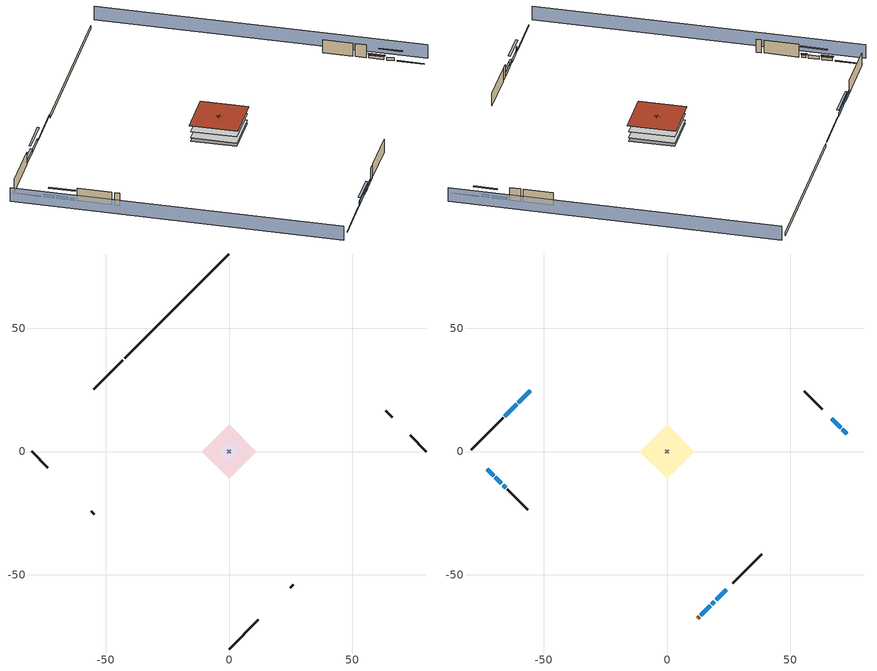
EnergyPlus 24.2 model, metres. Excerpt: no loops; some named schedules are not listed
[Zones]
crawlspace - vented
 floor foundation (Slab2 construction): -11.09,0 0,11.09 11.09,0 0,-11.09 z-0.91
 wall outside (RimJoist1 construction): -43.03,37.06 -54.82,25.27 z0.3:0.61
 wall outside (RimJoist2 construction): 80.09,0 73.54,6.55 z0.3:0.61
 wall outside (RimJoist3 construction): 0,-80.09 11.79,-68.3 z0.3:0.61
 wall outside (RimJoist4 construction): -80.09,0 -73.54,-6.55 z0.3:0.61
 wall foundation (FoundationWall1 construction): 0,80.09 -42.37,37.72 z-0.91:0.3
garage
 floor foundation (Slab1 construction): -3.66,0 0,3.66 3.66,0 0,-3.66 z0
 wall outside (Wall1 construction): 66.11,13.98 63.52,16.57 z0.3:5.18
 wall outside (Wall2 construction): 24.76,-55.33 26.05,-54.04 z0.3:5.18
 wall outside (Wall9 construction): -55.84,-24.25 -54.55,-25.54 z0.3:5.18
 wall to conditioned space (Wall5 construction Reversed): 0.65,0.65 -0.65,-0.65 z0.3:5.18
 wall to conditioned space (Wall6 construction Reversed): -0.65,0.65 0.65,-0.65 z0.3:5.18
conditioned space
 floor to crawlspace - vented (Floor1 construction): -11.09,0 0,11.09 11.09,0 0,-11.09 z0.3
 floor to garage (Floor2 construction): -3.66,0 0,3.66 3.66,0 0,-3.66 z0.3
 floor adiabatic (AdiabaticFloorConstruction): -11.09,0 0,11.09 11.09,0 0,-11.09 z2.74
 wall outside (AdiabaticWallConstruction 1): 12.45,-67.64 13.09,-67 z0.3:2.34
 wall outside (AdiabaticWallConstruction): -55.48,24.62 -60.3,19.79 / -60.96,19.13 -65.79,14.3 / 72.88,7.21 71.02,9.08 z0.3:1.46; -72.88,-7.21 -70.33,-9.76 / -69.68,-10.41 -67.13,-12.96 z0.3:1.52; 70.36,9.73 66.76,13.33 / 19.87,-60.22 24.1,-55.99 z0.3:1.43; 13.75,-66.34 17.53,-62.56 z0.3:1.49; 18.19,-61.9 19.22,-60.87 / -66.47,-13.62 -65.47,-14.62 z0.3:1.25
 wall outside (Wall3 construction): -66.44,13.65 -79.43,0.66 z0.3:5.18
 wall outside (Wall4 construction): 62.86,17.23 55.65,24.44 z0.3:5.18
 wall outside (Wall7 construction): 26.71,-53.38 38.33,-41.76 z0.3:5.18
 wall outside (Wall8 construction): -64.81,-15.28 -56.5,-23.59 z0.3:5.18
 window (WindowConstruction): -55.48,24.61 -60.3,19.79 z0.3:1.46
 window (WindowConstruction 9): -72.88,-7.21 -70.33,-9.76 z0.3:1.52
 window (WindowConstruction 1): -60.96,19.13 -65.79,14.3 z0.3:1.46
 window (WindowConstruction 2): 72.88,7.21 71.02,9.07 z0.3:1.46
 window (WindowConstruction 3): 70.36,9.73 66.76,13.33 z0.3:1.43
 window (WindowConstruction 4): 13.75,-66.34 17.53,-62.56 z0.3:1.49
 window (WindowConstruction 5): 18.19,-61.9 19.22,-60.88 z0.3:1.25
 window (WindowConstruction 6): 19.87,-60.22 24.1,-55.99 z0.3:1.43
 window (WindowConstruction 7): -69.68,-10.41 -67.13,-12.96 z0.3:1.52
 window (WindowConstruction 8): -66.47,-13.62 -65.47,-14.62 z0.3:1.25
 door (Door): 12.45,-67.64 13.09,-67 z0.3:2.34
 ceiling adiabatic (AdiabaticFloorConstruction): 0,-11.09 11.09,0 0,11.09 -11.09,0 z2.74
 roof outside (Roof1 construction): 0,11.68 -11.68,0 0,-11.68 11.68,0 z5.18
shading: -83.32,-3.23 -3.23,-83.32 / 83.32,3.23 3.23,83.32 z0:5.18; -62.24,17.85 -53.54,26.55 -53.97,26.99 -62.67,18.28 z4.21; -70.12,-9.97 -73.1,-6.99 -73.53,-7.42 -70.55,-10.4 z1.83; -66,14.09 -60.74,19.35 -61.17,19.78 -66.43,14.52 z1.77; 69.08,11.01 74.82,5.27 75.25,5.7 69.51,11.45 z4.21; 66.55,13.54 70.57,9.52 71.01,9.95 66.98,13.97 z1.74; 19.47,-60.62 11.81,-68.28 12.24,-68.71 19.9,-61.05 z4.24; 19.43,-60.66 17.97,-62.12 18.4,-62.55 19.86,-61.09 z1.55; 24.32,-55.77 19.66,-60.43 20.09,-60.86 24.75,-56.2 z1.74; -65.19,-14.9 -71.62,-8.47 -72.05,-8.91 -65.62,-15.33 z4.27; -65.25,-14.84 -66.69,-13.4 -67.12,-13.84 -65.68,-15.27 z1.55
[Building]
Building 1: Terrain=Suburbs
[Site:Location]
Portland Intl Arpt_OR: Latitude {deg}=45.59; Longitude {deg}=-122.6; Time Zone {hr}=-8; Elevation {m}=33; Keep Site Location Information=Yes
[Site:GroundTemperature:Shallow]
10.2558, 8.96328, 8.85977, 9.47314, 11.9355, 14.3863, 16.5111, 17.8571, 17.9714, 16.8767, 14.8061, 12.4304
[Site:WaterMainsTemperature]
Calculation Method=Schedule; Temperature Schedule=mains temperature schedule
[Material] Roughness=Rough; Thermal Absorptance=0.9
Name | Thickness {m} | Conductivity {W/m-K} | Density {kg/m3} | Specific Heat {J/kg-K} | Solar Absorptance | Visible Absorptance
asphalt or fiberglass shingles | 0.00635 | 0.162714 | 1121.4 | 1465.45 | 0.85 | 0.85
concrete 4.0 in. | 0.1016 | 1.803125 | 2242.8 | 837.4 | 0.7 | 0.7
concrete 8.0 in. | 0.2032 | 1.803125 | 2242.8 | 837.4 | 0.7 | 0.7
door material | 0.04445 | 0.0612267 | 512.64 | 1214.23 | 0.7 | 0.7
floor covering | 0.0127 | 0.0433444 | 54.468 | 1339.84 | 0.6 | 0.6
floor rigid ins; wall rigid ins | 0.512978 | 0.029427 | 32.04 | 1214.23 | 0.7 | 0.7
floor stud and cavity | 0.1397 | 0.923637 | 92.3553 | 1139.71 | 0.7 | 0.7
floor stud and cavity 1 | 0.1397 | 1.75129 | 37.0049 | 1207.88 | 0.7 | 0.7
furniture material conditioned space 1; furniture material garage 1 | 0.1524 | 0.115458 | 640.8 | 1214.23 | 0.6 | 0.6
gypsum board | 0.0127 | 0.160291 | 801 | 837.4 | 0.6 | 0.6
osb sheathing 0.5 in.; osb sheathing 0.5 in. 1; osb sheathing 0.5 in. 2 | 0.0127 | 0.115458 | 512.64 | 1214.23 | 0.7 | 0.7
osb sheathing 0.75 in. | 0.01905 | 0.115458 | 512.64 | 1214.23 | 0.7 | 0.7
rim joist stud and cavity | 0.0508 | 0.178688 | 50.32683 | 1063.81 | 0.6 | 0.6
roof rigid ins | 0.103632 | 0.029427 | 32.04 | 1214.23 | 0.7 | 0.7
roof stud and cavity | 0.2032 | 0.0472382 | 78.34581 | 1123.46 | 0.7 | 0.7
soil 0.5 in. | 0.0127 | 1.3848 | 1842.3 | 418.7 | 0.7 | 0.7
wall stud and cavity | 0.1397 | 0.727959 | 139.0536 | 1170.24 | 0.6 | 0.6
wall stud and cavity 1 | 0.1397 | 0.550994 | 139.0536 | 1170.24 | 0.7 | 0.7
wall stud and cavity 2 | 0.1397 | 0.335416 | 139.0536 | 1170.24 | 0.7 | 0.7
wall stud and cavity 3 | 0.0889 | 0.380278 | 52.3479 | 1209.89 | 0.7 | 0.7
wall stud and cavity 4 | 0.0889 | 0.391764 | 83.0341 | 1211.67 | 0.7 | 0.7
wood siding | 0.0254 | 0.102417 | 544.68 | 1172.36 | 0.85 | 0.85
wood siding 1; wood siding 2 | 0.0254 | 0.102417 | 544.68 | 1172.36 | 0.7 | 0.7
[WindowMaterial:SimpleGlazingSystem]
WindowMaterial: U-Factor {W/m2-K}=2.78222; Solar Heat Gain Coefficient=0.56
[Construction]
AdiabaticFloorConstruction: floor stud and cavity 1, floor rigid ins, osb sheathing 0.75 in., floor covering
AdiabaticWallConstruction: wood siding 1, wall rigid ins, wall stud and cavity 3, gypsum board
AdiabaticWallConstruction 1: wood siding 2, wall rigid ins, wall stud and cavity 3, gypsum board
Door: door material
Floor1 construction; Floor2 construction: floor stud and cavity, osb sheathing 0.75 in., floor covering
FoundationWall1 construction: concrete 8.0 in.
furniture construction conditioned space 1: furniture material conditioned space 1
furniture construction garage 1: furniture material garage 1
PartitionWallConstruction: gypsum board, wall stud and cavity 4, gypsum board
RimJoist1 construction; RimJoist2 construction; RimJoist3 construction; RimJoist4 construction: wood siding, rim joist stud and cavity
Roof1 construction: asphalt or fiberglass shingles, roof rigid ins, osb sheathing 0.75 in., roof stud and cavity, gypsum board
Slab1 construction: concrete 4.0 in.
Slab2 construction: soil 0.5 in.
Wall1 construction; Wall2 construction: wood siding, osb sheathing 0.5 in., wall stud and cavity
Wall3 construction; Wall4 construction: wood siding, osb sheathing 0.5 in., wall stud and cavity 1, gypsum board
Wall5 construction Reversed: gypsum board, wall stud and cavity 2, osb sheathing 0.5 in. 1
Wall6 construction Reversed: gypsum board, wall stud and cavity 2, osb sheathing 0.5 in. 2
Wall7 construction; Wall8 construction: wood siding, osb sheathing 0.5 in. 1, wall stud and cavity 1, gypsum board
Wall9 construction: wood siding, osb sheathing 0.5 in. 1, wall stud and cavity
WindowConstruction; WindowConstruction 1; WindowConstruction 2; WindowConstruction 3; WindowConstruction 4; WindowConstruction 5; WindowConstruction 6; WindowConstruction 7; WindowConstruction 8; WindowConstruction 9: WindowMaterial
[Zone] Multiplier=1; Part of Total Floor Area=Yes
Name | Volume {m3}
conditioned space | 1265.65
crawlspace - vented | 300.102
garage | 65.242
[Space]
Name | Zone | Volume {m3}
conditioned space 1 | conditioned space | 1265.65
crawlspace - vented 1 | crawlspace - vented | 300.102
garage 1 | garage | 65.242
[SurfaceProperty:IncidentSolarMultiplier] Incident Solar Multiplier=1; Incident Solar Multiplier Schedule=trans schedule winter=0.85 summer=0.7
Window1; Window10; Window2; Window3; Window4; Window5; Window6; Window7; Window8; Window9
[InternalMass]
Name | Construction | Zone or ZoneList | Space or SpaceList | Surface Area {m2}
furniture mass conditioned space 1 | furniture construction conditioned space 1 | conditioned space | conditioned space 1 | 207.62
partition wall mass | PartitionWallConstruction | conditioned space | conditioned space 1 | 519.049
furniture mass garage 1 | furniture construction garage 1 | garage | garage 1 | 2.67561
[Lights] Design Level Calculation Method=LightingLevel; Return Air Fraction=0; Fraction Radiant=0.6; Fraction Visible=0.2; Fraction Replaceable=1
Name | Zone or ZoneList or Space or SpaceList | Schedule | Lighting Level {W}
interior lighting | conditioned space 1 | lighting_interior | 2866.44
garage lighting | garage 1 | lighting_garage | 54.2479
[People]
occupants: Zone or ZoneList or Space or SpaceList=conditioned space 1; Number of People Schedule=occupants; Number of People Calculation Method=People; Number of People=2; Fraction Radiant=0.314171; Sensible Heat Fraction=0.56303; Activity Level Schedule=occupants activity schedule; Carbon Dioxide Generation Rate {m3/s-W}=0; Enable ASHRAE 55 Comfort Warnings=No; Mean Radiant Temperature Calculation Type=EnclosureAveraged
[ElectricEquipment] Design Level Calculation Method=EquipmentLevel
Name | Zone or ZoneList or Space or SpaceList | Schedule | Design Level {W} | Fraction Latent | Fraction Radiant | Fraction Lost
ceiling fan | conditioned space 1 | ceiling_fan | 17.4143 | 0 | 0.558 | 0
clothes dryer | conditioned space 1 | clothes_dryer | 8165.74 | 0.015 | 0.081 | 0.85
clothes washer | conditioned space 1 | clothes_washer | 341.584 | 0.03 | 0.162 | 0.7
cooking range | conditioned space 1 | cooking_range | 2055.4 | 0.08 | 0.432 | 0.2
dishwasher | conditioned space 1 | dishwasher | 965.15 | 0.3 | 0.18 | 0.4
fridge | conditioned space 1 | fridge schedule | 45.9075 | 0 | 0.6 | 0
mech vent bath fan 0 | conditioned space 1 | mech vent bath fan 0 schedule | 45 | 0 | 0 | 1
mech vent house fan | conditioned space 1 | mech vent house fan schedule | 0 | 0 | 0 | 1
mech vent house fan cfis | conditioned space 1 | mech vent house fan cfis schedule | 0 | 0 | 0 | 0
mech vent range fan 0 | conditioned space 1 | mech vent range fan 0 schedule | 30 | 0 | 0 | 1
misc plug loads | conditioned space 1 | plug_loads_other | 1100.14 | 0.021 | 0.558 | 0.049
misc tv | conditioned space 1 | plug_loads_tv | 1139.08 | 0 | 0.6 | 0
whole house fan | conditioned space 1 | Always On Discrete | 0 | 0 | 0 | 1
freezer | garage 1 | freezer schedule | 194.914 | 0 | 0.6 | 0
fridge 1 | garage 1 | fridge schedule 1 | 90.9498 | 0 | 0.6 | 0
[OtherEquipment] Design Level Calculation Method=EquipmentLevel
Name | Fuel Type | Zone or ZoneList or Space or SpaceList | Schedule | Design Level {W} | Fraction Latent | Fraction Radiant | Fraction Lost
clothes dryer 1 | Electricity | conditioned space 1 | clothes_dryer | 0 | 0.015 | 0.081 | 0.85
cooking range 1 | Electricity | conditioned space 1 | cooking_range | 0 | 0.08 | 0.432 | 0.2
general water use latent | None | conditioned space 1 | general water use schedule | 44.1266 | 1 | 0 | 0
general water use sensible | None | conditioned space 1 | general water use schedule | -43.4886 | 0 | 0.6 | 0
mech vent house fan latent load | None | conditioned space 1 | Always On Discrete | 0 | 1 | 0 | 0
mech vent house fan sensible load | None | conditioned space 1 | Always On Discrete | 0 | 0 | 0 | 0
water heater energy adjustment1 | Electricity | garage 1 | Always On Discrete | 0.01 | 0 | 0 | 1
water heater lat | None | garage 1 | Always On Discrete | 0 | 1 | 0 | 0
water heater sens | None | garage 1 | Always On Discrete | 0 | 0 | 0 | 0
[ZoneInfiltration:DesignFlowRate] Schedule=Always On Discrete
Name | Zone or ZoneList or Space or SpaceList | Design Flow Rate Calculation Method | Design Flow Rate {m3/s} | Air Changes per Hour {1/hr} | Constant Term Coefficient | Temperature Term Coefficient | Velocity Term Coefficient | Velocity Squared Term Coefficient
infil flow; natural vent flow; whole house fan flow | conditioned space 1 | Flow/Zone | 0
infil crawlspace - vented 1 | crawlspace - vented 1 | AirChanges/Hour |  | 2.6013 | 1 | 0 | 0 | 0
[SurfaceProperty:ExposedFoundationPerimeter] Exposed Perimeter Calculation Method=TotalExposedPerimeter
Name | Total Exposed Perimeter {m}
Slab2 | 59.92368
Slab1 | 14.6304
[ZoneInfiltration:EffectiveLeakageArea]
infil garage 1: Zone or Space=garage 1; Schedule=Always On Discrete; Effective Air Leakage Area {cm2}=95.1429; Stack Coefficient=0.000129147; Wind Coefficient=4.64657e-05
[WaterUse:Equipment]
dishwasher: Peak Flow Rate {m3/s}=7.94902e-06; Flow Rate Fraction Schedule=hot_water_dishwasher
[Foundation:Kiva] Wall Depth Below Slab {m}=0.2032
Name | Initial Indoor Air Temperature {C} | Wall Height Above Grade {m}
Foundation Kiva 1 | 13.4258 | 0.1016
Foundation Kiva 2 | 8.24991 | 0.3048
[Foundation:Kiva:Settings]
Soil Conductivity {W/m-K}=1.3848; Soil Density {kg/m3}=1842.3; Soil Specific Heat {J/kg-K}=418.7; Ground Solar Absorptivity=0.9; Ground Thermal Absorptivity=0.9; Ground Surface Roughness {m}=0.03; Far-Field Width {m}=40; Deep-Ground Boundary Condition=ZeroFlux; Deep-Ground Depth {m}=40; Minimum Cell Dimension {m}=0.2; Maximum Cell Growth Coefficient=3; Simulation Timestep=Timestep
[Exterior:Lights]
exterior lighting: Schedule=exterior lighting schedule; Design Level {W}=87.3025
[EnergyManagementSystem:GlobalVariable]
infil_program_Qfan
infil_program_Qinf
natural_vent_program_Qnv
natural_vent_program_Qwhf
[EnergyManagementSystem:Sensor]
Name | Output:Variable or Output:Meter Index Key | Output:Variable or Output:Meter
airflow_gain | infil flow | Infiltration Sensible Heat Gain Energy
airflow_gain_1 | natural vent flow | Infiltration Sensible Heat Gain Energy
airflow_gain_2 | whole house fan flow | Infiltration Sensible Heat Gain Energy
airflow_loss | infil flow | Infiltration Sensible Heat Loss Energy
airflow_loss_1 | natural vent flow | Infiltration Sensible Heat Loss Energy
airflow_loss_2 | whole house fan flow | Infiltration Sensible Heat Loss Energy
clg_load_cond |  | Cooling:EnergyTransfer:Zone:CONDITIONED SPACE
clg_sp_s; clg_sp_s_1 | cooling setpoint | Schedule Value
clothes_dryer_exhaust_0_sch_s | clothes_dryer | Schedule Value
cool_season | cooling season schedule | Schedule Value
fridge_tin_s_1 | garage | Zone Mean Air Temperature
htg_load_cond |  | Heating:EnergyTransfer:Zone:CONDITIONED SPACE
htg_sp_s; htg_sp_s_1 | heating setpoint | Schedule Value
ig_ee_conv | ceiling fan | Electric Equipment Convective Heating Energy
ig_ee_conv_1 | clothes dryer | Electric Equipment Convective Heating Energy
ig_ee_conv_3 | cooking range | Electric Equipment Convective Heating Energy
ig_ee_conv_4 | dishwasher | Electric Equipment Convective Heating Energy
ig_ee_conv_5 | fridge | Electric Equipment Convective Heating Energy
ig_ee_conv_6 | misc plug loads | Electric Equipment Convective Heating Energy
ig_ee_conv_7 | misc tv | Electric Equipment Convective Heating Energy
ig_ee_conv_8 | whole house fan | Electric Equipment Convective Heating Energy
ig_ee_rad | ceiling fan | Electric Equipment Radiant Heating Energy
ig_ee_rad_1 | clothes dryer | Electric Equipment Radiant Heating Energy
ig_ee_rad_3 | cooking range | Electric Equipment Radiant Heating Energy
ig_ee_rad_4 | dishwasher | Electric Equipment Radiant Heating Energy
ig_ee_rad_5 | fridge | Electric Equipment Radiant Heating Energy
ig_ee_rad_6 | misc plug loads | Electric Equipment Radiant Heating Energy
ig_ee_rad_7 | misc tv | Electric Equipment Radiant Heating Energy
ig_ee_rad_8 | whole house fan | Electric Equipment Radiant Heating Energy
ig_lgt_conv | interior lighting | Lights Convective Heating Energy
ig_lgt_rad | interior lighting | Lights Radiant Heating Energy
ig_lgt_vis | interior lighting | Lights Visible Radiation Heating Energy
ig_oe_conv | clothes dryer 1 | Other Equipment Convective Heating Energy
ig_oe_conv_1 | cooking range 1 | Other Equipment Convective Heating Energy
ig_oe_conv_2 | general water use latent | Other Equipment Convective Heating Energy
ig_oe_conv_3 | general water use sensible | Other Equipment Convective Heating Energy
ig_oe_rad | clothes dryer 1 | Other Equipment Radiant Heating Energy
ig_oe_rad_1 | cooking range 1 | Other Equipment Radiant Heating Energy
ig_oe_rad_2 | general water use latent | Other Equipment Radiant Heating Energy
ig_oe_rad_3 | general water use sensible | Other Equipment Radiant Heating Energy
ig_ppl_conv | occupants | People Convective Heating Energy
ig_ppl_rad | occupants | People Radiant Heating Energy
im_conv | furniture mass conditioned space 1 | Surface Inside Face Convection Heat Gain Energy
im_conv_1 | partition wall mass | Surface Inside Face Convection Heat Gain Energy
im_ig | furniture mass conditioned space 1 | Surface Inside Face Internal Gains Radiation Heat Gain Energy
im_ig_1 | partition wall mass | Surface Inside Face Internal Gains Radiation Heat Gain Energy
im_lgt | furniture mass conditioned space 1 | Surface Inside Face Lights Radiation Heat Gain Energy
im_lgt_1 | partition wall mass | Surface Inside Face Lights Radiation Heat Gain Energy
im_sol | furniture mass conditioned space 1 | Surface Inside Face Solar Radiation Heat Gain Energy
im_sol_1 | partition wall mass | Surface Inside Face Solar Radiation Heat Gain Energy
im_surf | furniture mass conditioned space 1 | Surface Inside Face Net Surface Thermal Radiation Heat Gain Energy
im_surf_1 | partition wall mass | Surface Inside Face Net Surface Thermal Radiation Heat Gain Energy
mech_vent_bath_fan_0_sch_s | mech vent bath fan 0 schedule | Schedule Value
mech_vent_range_fan_0_sch_s | mech vent range fan 0 schedule | Schedule Value
mv_conv | mech vent bath fan 0 | Electric Equipment Convective Heating Energy
mv_conv_1 | mech vent house fan | Electric Equipment Convective Heating Energy
mv_conv_2 | mech vent house fan cfis | Electric Equipment Convective Heating Energy
mv_conv_3 | mech vent range fan 0 | Electric Equipment Convective Heating Energy
mv_conv_4 | mech vent house fan latent load | Other Equipment Convective Heating Energy
mv_conv_5 | mech vent house fan sensible load | Other Equipment Convective Heating Energy
mv_rad | mech vent bath fan 0 | Electric Equipment Radiant Heating Energy
mv_rad_1 | mech vent house fan | Electric Equipment Radiant Heating Energy
mv_rad_2 | mech vent house fan cfis | Electric Equipment Radiant Heating Energy
mv_rad_3 | mech vent range fan 0 | Electric Equipment Radiant Heating Energy
mv_rad_4 | mech vent house fan latent load | Other Equipment Radiant Heating Energy
mv_rad_5 | mech vent house fan sensible load | Other Equipment Radiant Heating Energy
natural_vent_s | natural vent schedule | Schedule Value
out_pb_s |  | Site Outdoor Air Barometric Pressure
out_wt_s |  | Site Outdoor Air Humidity Ratio
site_vw_s |  | Site Wind Speed
ss_back_out | Window1 | Surface Window Shortwave from Zone Back Out Window Heat Transfer Rate
ss_back_out_1 | Window10 | Surface Window Shortwave from Zone Back Out Window Heat Transfer Rate
ss_back_out_2 | Window2 | Surface Window Shortwave from Zone Back Out Window Heat Transfer Rate
ss_back_out_3 | Window3 | Surface Window Shortwave from Zone Back Out Window Heat Transfer Rate
ss_back_out_4 | Window4 | Surface Window Shortwave from Zone Back Out Window Heat Transfer Rate
ss_back_out_5 | Window5 | Surface Window Shortwave from Zone Back Out Window Heat Transfer Rate
ss_back_out_6 | Window6 | Surface Window Shortwave from Zone Back Out Window Heat Transfer Rate
ss_back_out_7 | Window7 | Surface Window Shortwave from Zone Back Out Window Heat Transfer Rate
ss_back_out_8 | Window8 | Surface Window Shortwave from Zone Back Out Window Heat Transfer Rate
ss_back_out_9 | Window9 | Surface Window Shortwave from Zone Back Out Window Heat Transfer Rate
ss_conv | Door1 | Surface Inside Face Convection Heat Gain Energy
ss_conv_1 | Window1 | Surface Inside Face Convection Heat Gain Energy
ss_conv_10 | Window9 | Surface Inside Face Convection Heat Gain Energy
ss_conv_2 | Window10 | Surface Inside Face Convection Heat Gain Energy
ss_conv_3 | Window2 | Surface Inside Face Convection Heat Gain Energy
ss_conv_4 | Window3 | Surface Inside Face Convection Heat Gain Energy
ss_conv_5 | Window4 | Surface Inside Face Convection Heat Gain Energy
ss_conv_6 | Window5 | Surface Inside Face Convection Heat Gain Energy
ss_conv_7 | Window6 | Surface Inside Face Convection Heat Gain Energy
ss_conv_8 | Window7 | Surface Inside Face Convection Heat Gain Energy
ss_conv_9 | Window8 | Surface Inside Face Convection Heat Gain Energy
ss_ig | Door1 | Surface Inside Face Internal Gains Radiation Heat Gain Energy
ss_ig_1 | Window1 | Surface Inside Face Internal Gains Radiation Heat Gain Energy
ss_ig_10 | Window9 | Surface Inside Face Internal Gains Radiation Heat Gain Energy
ss_ig_2 | Window10 | Surface Inside Face Internal Gains Radiation Heat Gain Energy
ss_ig_3 | Window2 | Surface Inside Face Internal Gains Radiation Heat Gain Energy
ss_ig_4 | Window3 | Surface Inside Face Internal Gains Radiation Heat Gain Energy
ss_ig_5 | Window4 | Surface Inside Face Internal Gains Radiation Heat Gain Energy
ss_ig_6 | Window5 | Surface Inside Face Internal Gains Radiation Heat Gain Energy
ss_ig_7 | Window6 | Surface Inside Face Internal Gains Radiation Heat Gain Energy
ss_ig_8 | Window7 | Surface Inside Face Internal Gains Radiation Heat Gain Energy
ss_ig_9 | Window8 | Surface Inside Face Internal Gains Radiation Heat Gain Energy
ss_lgt | Door1 | Surface Inside Face Lights Radiation Heat Gain Energy
ss_sol | Door1 | Surface Inside Face Solar Radiation Heat Gain Energy
ss_surf | Door1 | Surface Inside Face Net Surface Thermal Radiation Heat Gain Energy
ss_surf_1 | Window1 | Surface Inside Face Net Surface Thermal Radiation Heat Gain Energy
ss_surf_10 | Window9 | Surface Inside Face Net Surface Thermal Radiation Heat Gain Energy
ss_surf_2 | Window10 | Surface Inside Face Net Surface Thermal Radiation Heat Gain Energy
ss_surf_3 | Window2 | Surface Inside Face Net Surface Thermal Radiation Heat Gain Energy
ss_surf_4 | Window3 | Surface Inside Face Net Surface Thermal Radiation Heat Gain Energy
ss_surf_5 | Window4 | Surface Inside Face Net Surface Thermal Radiation Heat Gain Energy
ss_surf_6 | Window5 | Surface Inside Face Net Surface Thermal Radiation Heat Gain Energy
ss_surf_7 | Window6 | Surface Inside Face Net Surface Thermal Radiation Heat Gain Energy
ss_surf_8 | Window7 | Surface Inside Face Net Surface Thermal Radiation Heat Gain Energy
ss_surf_9 | Window8 | Surface Inside Face Net Surface Thermal Radiation Heat Gain Energy
ss_trans_in | Window1 | Surface Window Transmitted Solar Radiation Rate
ss_trans_in_1 | Window10 | Surface Window Transmitted Solar Radiation Rate
ss_trans_in_2 | Window2 | Surface Window Transmitted Solar Radiation Rate
ss_trans_in_3 | Window3 | Surface Window Transmitted Solar Radiation Rate
ss_trans_in_4 | Window4 | Surface Window Transmitted Solar Radiation Rate
ss_trans_in_5 | Window5 | Surface Window Transmitted Solar Radiation Rate
ss_trans_in_6 | Window6 | Surface Window Transmitted Solar Radiation Rate
ss_trans_in_7 | Window7 | Surface Window Transmitted Solar Radiation Rate
ss_trans_in_8 | Window8 | Surface Window Transmitted Solar Radiation Rate
ss_trans_in_9 | Window9 | Surface Window Transmitted Solar Radiation Rate
ss_trans_out | Window1 | Surface Inside Face Initial Transmitted Diffuse Transmitted Out Window Solar Radiation Rate
ss_trans_out_1 | Window10 | Surface Inside Face Initial Transmitted Diffuse Transmitted Out Window Solar Radiation Rate
ss_trans_out_2 | Window2 | Surface Inside Face Initial Transmitted Diffuse Transmitted Out Window Solar Radiation Rate
ss_trans_out_3 | Window3 | Surface Inside Face Initial Transmitted Diffuse Transmitted Out Window Solar Radiation Rate
ss_trans_out_4 | Window4 | Surface Inside Face Initial Transmitted Diffuse Transmitted Out Window Solar Radiation Rate
ss_trans_out_5 | Window5 | Surface Inside Face Initial Transmitted Diffuse Transmitted Out Window Solar Radiation Rate
ss_trans_out_6 | Window6 | Surface Inside Face Initial Transmitted Diffuse Transmitted Out Window Solar Radiation Rate
ss_trans_out_7 | Window7 | Surface Inside Face Initial Transmitted Diffuse Transmitted Out Window Solar Radiation Rate
ss_trans_out_8 | Window8 | Surface Inside Face Initial Transmitted Diffuse Transmitted Out Window Solar Radiation Rate
ss_trans_out_9 | Window9 | Surface Inside Face Initial Transmitted Diffuse Transmitted Out Window Solar Radiation Rate
s_conv | Floor1 | Surface Inside Face Convection Heat Gain Energy
s_conv_1 | Floor2 | Surface Inside Face Convection Heat Gain Energy
s_conv_10 | Wall8 | Surface Inside Face Convection Heat Gain Energy
s_conv_2 | inferred conditioned ceiling | Surface Inside Face Convection Heat Gain Energy
s_conv_3 | inferred conditioned floor | Surface Inside Face Convection Heat Gain Energy
s_conv_4 | Roof1 | Surface Inside Face Convection Heat Gain Energy
s_conv_5 | Wall3 | Surface Inside Face Convection Heat Gain Energy
